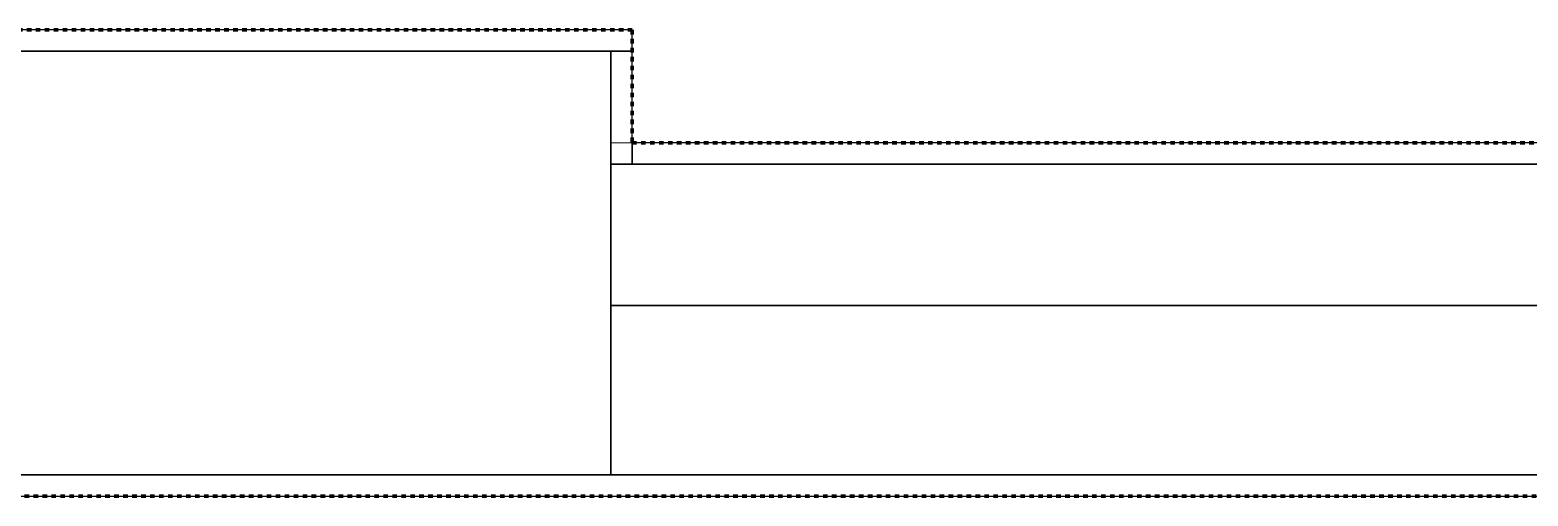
# Model space of a CAD drawing. Header units: millimetres. Extents: x -5300 to 98858, y -5196 to 93886.
# Drawn here: x 9339 to 10399, y 46335 to 46665 of the extents above; entities that cross this region are included whole.
import ezdxf

# ---------------------------------------------------------------- set-up
doc = ezdxf.new("R2010")
doc.units = ezdxf.units.MM
doc.linetypes.add('Штрих', pattern=[6.35, 3.175, -3.175])
doc.linetypes.add('Штрих_2_', pattern=[6.35, 3.175, -3.175])
for name, color, linetype, lineweight, true_color in [('_Разделитель помещений_', 4, 'Штрих', 70, 0x00ffff), ('Колонны', 7, 'Continuous', 18, 0x7f7f7f), ('Стены', 7, 'Continuous', 18, 0x7f7f7f), ('Стены разрез', 7, 'Continuous', 50, 0x7f7f7f)]:
    doc.layers.add(name, color=color, linetype=linetype, lineweight=lineweight, true_color=true_color)

# ---------------------------------------------------------------- blocks, each defined once
blk = doc.blocks.new('СТ_ВОКОЛ-007 58503 - СТ_ВОКОЛ-007 2-242334-Подвал')
at = {"layer": 'Стены', "color": 254, "true_color": 0xd4d4d4}
blk.add_line((9750, 46650), (9750, 46350), dxfattribs=at)
blk = doc.blocks.new('СТ_ВОКОЛ-007 58503 - СТ_ВОКОЛ-007 58503-242331-Подвал')
at = {"layer": 'Стены', "color": 254, "true_color": 0xd4d4d4}
for p, q in [((9750, 46650), (9750, 46650)), ((9765, 46650), (9765, 46650)), ((9750, 46570), (9750, 46570)), ((9765, 46570), (9765, 46570))]:
    blk.add_line(p, q, dxfattribs=at)
at = {"layer": 'Стены разрез', "color": 254, "lineweight": 25, "true_color": 0xd4d4d4}
for p, q in [((9765, 46650), (9750, 46650)), ((9750, 46650), (9750, 46570)), ((9765, 46570), (9765, 46650)), ((9750, 46570), (9765, 46570))]:
    blk.add_line(p, q, dxfattribs=at)
blk.add_blockref('СТ_ВОКОЛ-007 58503 - СТ_ВОКОЛ-007 2-242334-Подвал', (0, 0))
blk = doc.blocks.new('СТ_ВОКОЛ-006 58952 - СТ_ВОКОЛ-006 2-242398-Подвал')
at = {"layer": 'Стены', "color": 254, "true_color": 0xd4d4d4}
blk.add_line((9250, 46650), (9750, 46650), dxfattribs=at)
blk = doc.blocks.new('СТ_ВОКОЛ-006 58952 - СТ_ВОКОЛ-006 58952-242395-Подвал')
at = {"layer": 'Стены', "color": 254, "true_color": 0xd4d4d4}
for p, q in [((9235, 46665), (9235, 46665)), ((9765, 46665), (9765, 46665)), ((9235, 46650), (9235, 46650)), ((9765, 46650), (9765, 46650))]:
    blk.add_line(p, q, dxfattribs=at)
at = {"layer": 'Стены разрез', "color": 254, "lineweight": 25, "true_color": 0xd4d4d4}
for p, q in [((9765, 46665), (9235, 46665)), ((9235, 46665), (9235, 46650)), ((9765, 46650), (9765, 46665)), ((9235, 46650), (9765, 46650))]:
    blk.add_line(p, q, dxfattribs=at)
blk.add_blockref('СТ_ВОКОЛ-006 58952 - СТ_ВОКОЛ-006 2-242398-Подвал', (0, 0))
blk = doc.blocks.new('СТВ_Перегородка_Кирпич 173020 - СТВ_Перегородка_Кирпич 2-247787-Подвал')
at = {"layer": 'Стены', "color": 254, "true_color": 0xd4d4d4}
blk.add_line((0, 46350), (15250, 46350), dxfattribs=at)
blk = doc.blocks.new('СТВ_Перегородка_Кирпич 173020 - СТВ_Перегородка_Кирпич 173020-247784-Подвал')
at = {"layer": 'Стены', "color": 254, "true_color": 0xd4d4d4}
for p, q in [((9750, 46585), (9750, 46585)), ((9750, 46585), (9765, 46585)), ((9750, 46570), (9750, 46585)), ((9765, 46585), (9765, 46585)), ((9765, 46570), (9765, 46585)), ((9750, 46570), (9750, 46570)), ((9765, 46570), (9750, 46570)), ((9750, 46570), (9750, 46570)), ((9765, 46570), (9765, 46570)), ((9750, 46470), (9750, 46470)), ((9750, 46470), (9750, 46470)), ((9750, 46350), (9750, 46350))]:
    blk.add_line(p, q, dxfattribs=at)
at = {"layer": 'Стены разрез', "color": 254, "lineweight": 25, "true_color": 0xd4d4d4}
for p, q in [((15235, 46585), (9765, 46585)), ((9765, 46585), (9765, 46570)), ((15250, 46570), (9750, 46570)), ((9750, 46570), (9750, 46470)), ((9765, 46570), (15235, 46570)), ((15250, 46470), (9750, 46470)), ((9750, 46470), (9750, 46350)), ((9750, 46470), (15250, 46470)), ((15250, 46350), (3230, 46350)), ((9750, 46350), (15250, 46350)), ((3230, 46335), (15250, 46335))]:
    blk.add_line(p, q, dxfattribs=at)
blk.add_blockref('СТВ_Перегородка_Кирпич 173020 - СТВ_Перегородка_Кирпич 2-247787-Подвал', (0, 0))
blk = doc.blocks.new('КОЛ-004 500х300 500 x 300 58053 - КОЛ-004 500х300 500 x 300 58053-384798-Подвал')
at = {"layer": 'Колонны', "color": 254, "lineweight": 25, "true_color": 0xd4d4d4}
for p, q in [((-250, 150), (-250, -150)), ((250, 150), (-250, 150)), ((250, -150), (250, 150)), ((-250, -150), (250, -150))]:
    blk.add_line(p, q, dxfattribs=at)
at = {"layer": 'Колонны', "color": 254, "true_color": 0xd4d4d4}
for p, q in [((-250, 150), (-250, 150)), ((250, 150), (250, 150)), ((-250, -150), (-250, -150)), ((250, -150), (250, -150))]:
    blk.add_line(p, q, dxfattribs=at)

msp = doc.modelspace()

# ---------------------------------------------------------------- linework, layer by layer
at = {"layer": '_Разделитель помещений_', "color": 131, "linetype": 'Штрих_2_', "true_color": 0xaaffff}
for p, q in [((9235, 46665), (9765, 46665)), ((9765, 46665), (9765, 46585)), ((9765, 46585), (15235, 46585)), ((15250, 46335), (3245, 46335))]:
    msp.add_line(p, q, dxfattribs=at)

# ---------------------------------------------------------------- block references
at = {"layer": 'Колонны', "color": 254, "true_color": 0xd4d4d4, "rotation": 180}
msp.add_blockref('КОЛ-004 500х300 500 x 300 58053 - КОЛ-004 500х300 500 x 300 58053-384798-Подвал', (9500, 46500), dxfattribs=at)
at = {"layer": 'Стены', "color": 254, "true_color": 0xd4d4d4}
for name in ['СТ_ВОКОЛ-006 58952 - СТ_ВОКОЛ-006 58952-242395-Подвал', 'СТ_ВОКОЛ-007 58503 - СТ_ВОКОЛ-007 58503-242331-Подвал', 'СТВ_Перегородка_Кирпич 173020 - СТВ_Перегородка_Кирпич 173020-247784-Подвал']:
    msp.add_blockref(name, (0, 0), dxfattribs=at)

doc.saveas('drawing.dxf')
